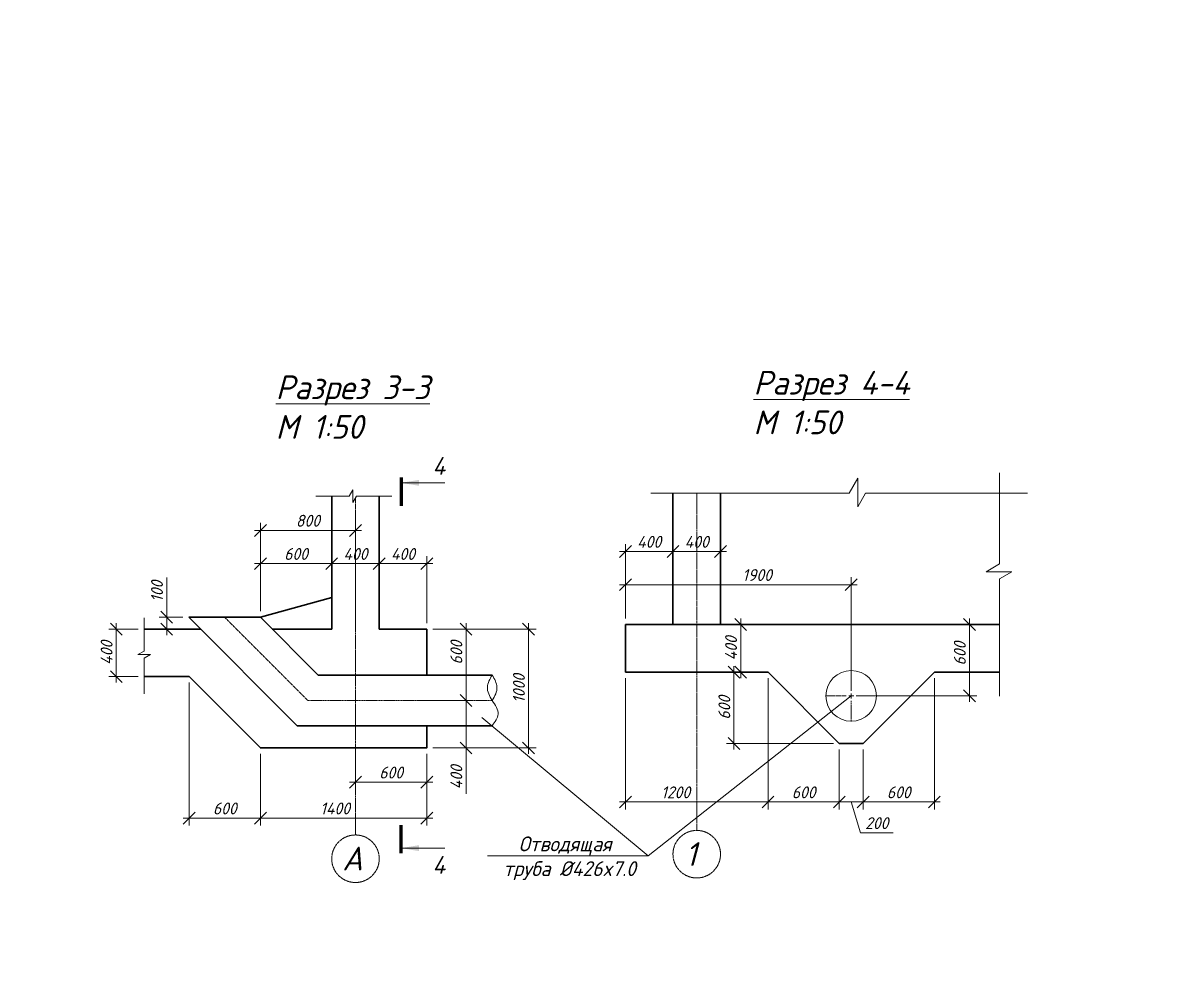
# Model space of a CAD drawing. Header units: millimetres. Extents: x 339888 to 1025294, y -263818 to -40540.
# Drawn here: x 544772 to 554411, y -133847 to -125834 of the extents above; entities that cross this region are included whole.
import ezdxf
from ezdxf import colors
from ezdxf.entities.mleader import LeaderData, LeaderLine
from ezdxf.math import Vec2, Vec3

# ---------------------------------------------------------------- set-up
doc = ezdxf.new("R2010")
doc.units = ezdxf.units.MM
doc.linetypes.add('CENTER2', pattern=[28.575, 19.05, -3.175, 3.175, -3.175])
doc.layers.get('0').update_dxf_attribs({"lineweight": 15})
for name, color, linetype, lineweight in [('0 @ 50', 7, 'Continuous', 15), ('Оси', 126, 'CENTER2', 15), ('Размеры @ 20', 250, 'Continuous', 18)]:
    doc.layers.add(name, color=color, linetype=linetype, lineweight=lineweight)
doc.styles.add('ГОСТ 2', font='GOST_Common Italic.ttf', dxfattribs={"height": 2})
doc.styles.add('ГОСТ 2.5', font='GOST_Common Italic.ttf', dxfattribs={"height": 2.5})
doc.styles.add('ГОСТ 3', font='GOST_Common Italic.ttf', dxfattribs={"height": 3})
doc.styles.add('Размерный 2', font='isocpeui.ttf', dxfattribs={"height": 2})
doc.dimstyles.new('ISO-25', dxfattribs={"dimtxt": 2, "dimasz": 1.8, "dimexe": 1, "dimexo": 2, "dimtad": 1, "dimdec": 0, "dimlfac": 100, "dimtxsty": 'Размерный 2', "dimblk": 'OBLIQUE', "dimcen": 2, "dimdle": 1, "dimclrd": 251, "dimclre": 251, "dimadec": 0, "dimazin": 0, "dimtfac": 1, "dimtdec": 0, "dimtmove": 0, "dimatfit": 3, "dimfxl": 1, "dimlwd": 15, "dimlwe": 15, "dimarcsym": 0})
doc.dimstyles.new('ГОСТ_2К', dxfattribs={"dimtxt": 2, "dimasz": 2, "dimexe": 1.25, "dimexo": 1, "dimtad": 1, "dimdec": 0, "dimtxsty": 'ГОСТ 2', "dimblk": 'OBLIQUE', "dimcen": -2.5, "dimdle": 1, "dimclrd": 251, "dimclre": 251, "dimclrt": 256, "dimadec": 1, "dimazin": 0, "dimtfac": 1, "dimtdec": 0, "dimtmove": 0, "dimatfit": 3, "dimfxl": 1, "dimlwd": 15, "dimlwe": 15, "dimarcsym": 1})

# ---------------------------------------------------------------- blocks, each defined once
blk = doc.blocks.new('_None')
blk = doc.blocks.new('_Oblique')
at = {"color": 0, "linetype": 'ByBlock', "lineweight": -2}
blk.add_line((-0.5, -0.5), (0.5, 0.5), dxfattribs=at)
blk = doc.blocks.new('*D735')
at = {"color": 251, "lineweight": 15, "transparency": 16777216}
for p, q in [((547571.3, -131985.6), (547571.3, -132286.5)), ((548171.7, -131985.6), (548171.7, -132286.5)), ((547521.3, -132224), (548221.7, -132224))]:
    blk.add_line(p, q, dxfattribs=at)
at = {"layer": 'Defpoints', "color": 0, "lineweight": 15, "transparency": 16777216}
for p in [(547571.3, -131935.6), (548171.7, -131935.6), (548171.7, -132224)]:
    blk.add_point(p, dxfattribs=at)
at = {"color": 251, "lineweight": 15, "transparency": 16777216, "xscale": 100, "yscale": 100, "zscale": 100, "rotation": 180}
blk.add_blockref('_Oblique', (547571.3, -132224), dxfattribs=at)
at = {"color": 251, "lineweight": 15, "transparency": 16777216, "xscale": 100, "yscale": 100, "zscale": 100}
blk.add_blockref('_Oblique', (548171.7, -132224), dxfattribs=at)
at = {"lineweight": 15, "transparency": 16777216, "insert": (547871.5, -132142.7), "char_height": 100, "attachment_point": 5, "style": 'ГОСТ 2'}
blk.add_mtext('600', dxfattribs=at)
blk = doc.blocks.new('*D736')
at = {"color": 251, "lineweight": 15, "transparency": 16777216}
for p, q in [((548221.3, -130384.4), (547721.3, -130384.4)), ((547771.3, -130885.6), (547771.3, -130321.9)), ((548171.3, -130885.6), (548171.3, -130321.9))]:
    blk.add_line(p, q, dxfattribs=at)
at = {"layer": 'Defpoints', "color": 0, "lineweight": 15, "transparency": 16777216}
for p in [(547771.3, -130384.4), (547771.3, -130935.6), (548171.3, -130935.6)]:
    blk.add_point(p, dxfattribs=at)
at = {"color": 251, "lineweight": 15, "transparency": 16777216, "xscale": 100, "yscale": 100, "zscale": 100, "rotation": 180}
blk.add_blockref('_Oblique', (547771.3, -130384.4), dxfattribs=at)
at = {"color": 251, "lineweight": 15, "transparency": 16777216, "xscale": 100, "yscale": 100, "zscale": 100}
blk.add_blockref('_Oblique', (548171.3, -130384.4), dxfattribs=at)
at = {"lineweight": 15, "transparency": 16777216, "insert": (547971.3, -130303.2), "char_height": 100, "attachment_point": 5, "style": 'ГОСТ 2'}
blk.add_mtext('400', dxfattribs=at)
blk = doc.blocks.new('*D737')
at = {"color": 251, "lineweight": 15, "transparency": 16777216}
for p, q in [((547821.3, -130384.4), (547321.3, -130384.4)), ((547371.3, -130619.5), (547371.3, -130321.9)), ((547771.3, -130885.6), (547771.3, -130321.9))]:
    blk.add_line(p, q, dxfattribs=at)
at = {"layer": 'Defpoints', "color": 0, "lineweight": 15, "transparency": 16777216}
for p in [(547371.3, -130384.4), (547371.3, -130669.5), (547771.3, -130935.6)]:
    blk.add_point(p, dxfattribs=at)
at = {"color": 251, "lineweight": 15, "transparency": 16777216, "xscale": 100, "yscale": 100, "zscale": 100, "rotation": 180}
blk.add_blockref('_Oblique', (547371.3, -130384.4), dxfattribs=at)
at = {"color": 251, "lineweight": 15, "transparency": 16777216, "xscale": 100, "yscale": 100, "zscale": 100}
blk.add_blockref('_Oblique', (547771.3, -130384.4), dxfattribs=at)
at = {"lineweight": 15, "transparency": 16777216, "insert": (547571.3, -130303.2), "char_height": 100, "attachment_point": 5, "style": 'ГОСТ 2'}
blk.add_mtext('400', dxfattribs=at)
blk = doc.blocks.new('*D738')
at = {"color": 251, "lineweight": 15, "transparency": 16777216}
for p, q in [((547421.3, -130384.4), (546721.3, -130384.4)), ((546771.3, -130785.6), (546771.3, -130321.9)), ((547371.3, -130619.5), (547371.3, -130321.9))]:
    blk.add_line(p, q, dxfattribs=at)
at = {"layer": 'Defpoints', "color": 0, "lineweight": 15, "transparency": 16777216}
for p in [(546771.3, -130384.4), (547371.3, -130669.5), (546771.3, -130835.6)]:
    blk.add_point(p, dxfattribs=at)
at = {"color": 251, "lineweight": 15, "transparency": 16777216, "xscale": 100, "yscale": 100, "zscale": 100, "rotation": 180}
blk.add_blockref('_Oblique', (546771.3, -130384.4), dxfattribs=at)
at = {"color": 251, "lineweight": 15, "transparency": 16777216, "xscale": 100, "yscale": 100, "zscale": 100}
blk.add_blockref('_Oblique', (547371.3, -130384.4), dxfattribs=at)
at = {"lineweight": 15, "transparency": 16777216, "insert": (547071.3, -130303.2), "char_height": 100, "attachment_point": 5, "style": 'ГОСТ 2'}
blk.add_mtext('600', dxfattribs=at)
blk = doc.blocks.new('*D739')
at = {"color": 251, "lineweight": 15, "transparency": 16777216}
for p, q in [((546721.3, -130104.8), (547621.3, -130104.8)), ((546771.3, -130785.6), (546771.3, -130042.3)), ((547571.3, -130917.3), (547571.3, -130042.3))]:
    blk.add_line(p, q, dxfattribs=at)
at = {"layer": 'Defpoints', "color": 0, "lineweight": 15, "transparency": 16777216}
for p in [(547571.3, -130104.8), (546771.3, -130835.6), (547571.3, -130967.3)]:
    blk.add_point(p, dxfattribs=at)
at = {"color": 251, "lineweight": 15, "transparency": 16777216, "xscale": 100, "yscale": 100, "zscale": 100, "rotation": 180}
blk.add_blockref('_Oblique', (546771.3, -130104.8), dxfattribs=at)
at = {"color": 251, "lineweight": 15, "transparency": 16777216, "xscale": 100, "yscale": 100, "zscale": 100}
blk.add_blockref('_Oblique', (547571.3, -130104.8), dxfattribs=at)
at = {"lineweight": 15, "transparency": 16777216, "insert": (547171.3, -130023.6), "char_height": 100, "attachment_point": 5, "style": 'ГОСТ 2'}
blk.add_mtext('800', dxfattribs=at)
blk = doc.blocks.new('*D740')
at = {"color": 251, "lineweight": 15, "transparency": 16777216}
for p, q in [((545982.4, -130835.6), (545982.4, -130499.9)), ((546118.8, -130835.6), (545919.9, -130835.6)), ((545982.4, -130985.6), (545982.4, -130835.6)), ((546218.8, -130935.6), (545919.9, -130935.6))]:
    blk.add_line(p, q, dxfattribs=at)
at = {"layer": 'Defpoints', "color": 0, "lineweight": 15, "transparency": 16777216}
for p in [(545982.4, -130835.6), (546168.8, -130835.6), (546268.8, -130935.6)]:
    blk.add_point(p, dxfattribs=at)
at = {"color": 251, "lineweight": 15, "transparency": 16777216, "xscale": 100, "yscale": 100, "zscale": 100}
for p, rotation in [((545982.4, -130835.6), 90), ((545982.4, -130935.6), 270)]:
    blk.add_blockref('_Oblique', p, dxfattribs=dict(at, rotation=rotation))
at = {"lineweight": 15, "transparency": 16777216, "insert": (545901.2, -130617.8), "char_height": 100, "attachment_point": 5, "rotation": 90, "style": 'ГОСТ 2'}
blk.add_mtext('100', dxfattribs=at)
blk = doc.blocks.new('*D741')
at = {"color": 251, "lineweight": 15, "transparency": 16777216}
for p, q in [((545741.8, -130935.6), (545495.8, -130935.6)), ((545558.3, -131385.6), (545558.3, -130885.6)), ((545741.8, -131335.6), (545495.8, -131335.6))]:
    blk.add_line(p, q, dxfattribs=at)
at = {"layer": 'Defpoints', "color": 0, "lineweight": 15, "transparency": 16777216}
for p in [(545558.3, -130935.6), (545791.8, -130935.6), (545791.8, -131335.6)]:
    blk.add_point(p, dxfattribs=at)
at = {"color": 251, "lineweight": 15, "transparency": 16777216, "xscale": 100, "yscale": 100, "zscale": 100}
for p, rotation in [((545558.3, -130935.6), 90), ((545558.3, -131335.6), 270)]:
    blk.add_blockref('_Oblique', p, dxfattribs=dict(at, rotation=rotation))
at = {"lineweight": 15, "transparency": 16777216, "insert": (545477.1, -131135.6), "char_height": 100, "attachment_point": 5, "rotation": 90, "style": 'ГОСТ 2'}
blk.add_mtext('400', dxfattribs=at)
blk = doc.blocks.new('*D742')
at = {"color": 251, "lineweight": 15, "transparency": 16777216}
for p, q in [((548221.3, -130935.6), (548564.3, -130935.6)), ((548501.8, -131585.6), (548501.8, -130885.6)), ((548093.4, -131535.6), (548564.3, -131535.6))]:
    blk.add_line(p, q, dxfattribs=at)
at = {"layer": 'Defpoints', "color": 0, "lineweight": 15, "transparency": 16777216}
for p in [(548171.3, -130935.6), (548501.8, -130935.6), (548043.4, -131535.6)]:
    blk.add_point(p, dxfattribs=at)
at = {"color": 251, "lineweight": 15, "transparency": 16777216, "xscale": 100, "yscale": 100, "zscale": 100}
for p, rotation in [((548501.8, -130935.6), 90), ((548501.8, -131535.6), 270)]:
    blk.add_blockref('_Oblique', p, dxfattribs=dict(at, rotation=rotation))
at = {"lineweight": 15, "transparency": 16777216, "insert": (548420.5, -131133.7), "char_height": 100, "attachment_point": 5, "rotation": 90, "style": 'ГОСТ 2'}
blk.add_mtext('600', dxfattribs=at)
blk = doc.blocks.new('*D743')
at = {"color": 251, "lineweight": 15, "transparency": 16777216}
for p, q in [((548257.7, -131535.6), (548564.3, -131535.6)), ((548501.8, -131485.6), (548501.8, -131935.6)), ((548221.3, -131935.6), (548564.3, -131935.6)), ((548501.8, -131935.6), (548501.8, -132322.6))]:
    blk.add_line(p, q, dxfattribs=at)
at = {"layer": 'Defpoints', "color": 0, "lineweight": 15, "transparency": 16777216}
for p in [(548207.7, -131535.6), (548171.3, -131935.6), (548501.8, -131935.6)]:
    blk.add_point(p, dxfattribs=at)
at = {"color": 251, "lineweight": 15, "transparency": 16777216, "xscale": 100, "yscale": 100, "zscale": 100}
for p, rotation in [((548501.8, -131535.6), 90), ((548501.8, -131935.6), 270)]:
    blk.add_blockref('_Oblique', p, dxfattribs=dict(at, rotation=rotation))
at = {"lineweight": 15, "transparency": 16777216, "insert": (548420.5, -132182.6), "char_height": 100, "attachment_point": 5, "rotation": 90, "style": 'ГОСТ 2'}
blk.add_mtext('400', dxfattribs=at)
blk = doc.blocks.new('*D744')
at = {"color": 251, "lineweight": 15, "transparency": 16777216}
for p, q in [((548221.3, -130935.6), (549090.9, -130935.6)), ((549028.4, -130885.6), (549028.4, -131985.6)), ((548221.3, -131935.6), (549090.9, -131935.6))]:
    blk.add_line(p, q, dxfattribs=at)
at = {"layer": 'Defpoints', "color": 0, "lineweight": 15, "transparency": 16777216}
for p in [(548171.3, -130935.6), (548171.3, -131935.6), (549028.4, -131935.6)]:
    blk.add_point(p, dxfattribs=at)
at = {"color": 251, "lineweight": 15, "transparency": 16777216, "xscale": 100, "yscale": 100, "zscale": 100}
for p, rotation in [((549028.4, -130935.6), 90), ((549028.4, -131935.6), 270)]:
    blk.add_blockref('_Oblique', p, dxfattribs=dict(at, rotation=rotation))
at = {"lineweight": 15, "transparency": 16777216, "insert": (548947.2, -131435.6), "char_height": 100, "attachment_point": 5, "rotation": 90, "style": 'ГОСТ 2'}
blk.add_mtext('1000', dxfattribs=at)
blk = doc.blocks.new('*D745')
at = {"color": 251, "lineweight": 15, "transparency": 16777216}
for p, q in [((546771.7, -131985.6), (546771.7, -132588.3)), ((548171.3, -131985.6), (548171.3, -132588.3)), ((548221.3, -132525.8), (546721.7, -132525.8))]:
    blk.add_line(p, q, dxfattribs=at)
at = {"layer": 'Defpoints', "color": 0, "lineweight": 15, "transparency": 16777216}
for p in [(546771.7, -131935.6), (548171.3, -131935.6), (546771.7, -132525.8)]:
    blk.add_point(p, dxfattribs=at)
at = {"color": 251, "lineweight": 15, "transparency": 16777216, "xscale": 100, "yscale": 100, "zscale": 100, "rotation": 180}
blk.add_blockref('_Oblique', (546771.7, -132525.8), dxfattribs=at)
at = {"color": 251, "lineweight": 15, "transparency": 16777216, "xscale": 100, "yscale": 100, "zscale": 100}
blk.add_blockref('_Oblique', (548171.3, -132525.8), dxfattribs=at)
at = {"lineweight": 15, "transparency": 16777216, "insert": (547400.2, -132444.6), "char_height": 100, "attachment_point": 5, "style": 'ГОСТ 2'}
blk.add_mtext('1400', dxfattribs=at)
blk = doc.blocks.new('*D746')
at = {"color": 251, "lineweight": 15, "transparency": 16777216}
for p, q in [((546171.7, -131385.6), (546171.7, -132588.3)), ((546771.7, -131985.6), (546771.7, -132588.3)), ((546821.7, -132525.8), (546121.7, -132525.8))]:
    blk.add_line(p, q, dxfattribs=at)
at = {"layer": 'Defpoints', "color": 0, "lineweight": 15, "transparency": 16777216}
for p in [(546171.7, -131335.6), (546771.7, -131935.6), (546171.7, -132525.8)]:
    blk.add_point(p, dxfattribs=at)
at = {"color": 251, "lineweight": 15, "transparency": 16777216, "xscale": 100, "yscale": 100, "zscale": 100, "rotation": 180}
blk.add_blockref('_Oblique', (546171.7, -132525.8), dxfattribs=at)
at = {"color": 251, "lineweight": 15, "transparency": 16777216, "xscale": 100, "yscale": 100, "zscale": 100}
blk.add_blockref('_Oblique', (546771.7, -132525.8), dxfattribs=at)
at = {"lineweight": 15, "transparency": 16777216, "insert": (546471.7, -132444.6), "char_height": 100, "attachment_point": 5, "style": 'ГОСТ 2'}
blk.add_mtext('600', dxfattribs=at)
blk = doc.blocks.new('*U747')
at = {"color": 0, "linetype": 'CENTER2', "lineweight": 15, "transparency": 16777216}
for p, q in [((0, 42.6), (0, 216.5)), ((-216.5, 0), (-42.6, 0)), ((42.6, 0), (216.5, 0)), ((0, -216.5), (0, -42.6))]:
    blk.add_line(p, q, dxfattribs=at)
at = {"color": 0, "linetype": 'Continuous', "lineweight": 15, "transparency": 16777216}
for p, q in [((-21.3, 0), (21.3, 0)), ((0, -21.3), (0, 21.3))]:
    blk.add_line(p, q, dxfattribs=at)
blk = doc.blocks.new('*D748')
at = {"color": 251, "lineweight": 15, "transparency": 16777216}
for p, q in [((551793.5, -130561.9), (549793.5, -130561.9)), ((549843.5, -130847.4), (549843.5, -130499.4)), ((551743.5, -131447.4), (551743.5, -130499.4))]:
    blk.add_line(p, q, dxfattribs=at)
at = {"layer": 'Defpoints', "color": 0, "lineweight": 15, "transparency": 16777216}
for p in [(549843.5, -130561.9), (549843.5, -130897.4), (551743.5, -131497.4)]:
    blk.add_point(p, dxfattribs=at)
at = {"color": 251, "lineweight": 15, "transparency": 16777216, "xscale": 100, "yscale": 100, "zscale": 100, "rotation": 180}
blk.add_blockref('_Oblique', (549843.5, -130561.9), dxfattribs=at)
at = {"color": 251, "lineweight": 15, "transparency": 16777216, "xscale": 100, "yscale": 100, "zscale": 100}
blk.add_blockref('_Oblique', (551743.5, -130561.9), dxfattribs=at)
at = {"lineweight": 15, "transparency": 16777216, "insert": (550951.6, -130480.6), "char_height": 100, "attachment_point": 5, "style": 'ГОСТ 2'}
blk.add_mtext('1900', dxfattribs=at)
blk = doc.blocks.new('*D749')
at = {"color": 251, "lineweight": 15, "transparency": 16777216}
for p, q in [((550693.5, -130282.3), (550193.5, -130282.3)), ((550243.5, -130847.4), (550243.5, -130219.8)), ((550643.5, -130847.4), (550643.5, -130219.8))]:
    blk.add_line(p, q, dxfattribs=at)
at = {"layer": 'Defpoints', "color": 0, "lineweight": 15, "transparency": 16777216}
for p in [(550243.5, -130282.3), (550243.5, -130897.4), (550643.5, -130897.4)]:
    blk.add_point(p, dxfattribs=at)
at = {"color": 251, "lineweight": 15, "transparency": 16777216, "xscale": 100, "yscale": 100, "zscale": 100, "rotation": 180}
blk.add_blockref('_Oblique', (550243.5, -130282.3), dxfattribs=at)
at = {"color": 251, "lineweight": 15, "transparency": 16777216, "xscale": 100, "yscale": 100, "zscale": 100}
blk.add_blockref('_Oblique', (550643.5, -130282.3), dxfattribs=at)
at = {"lineweight": 15, "transparency": 16777216, "insert": (550443.5, -130201), "char_height": 100, "attachment_point": 5, "style": 'ГОСТ 2'}
blk.add_mtext('400', dxfattribs=at)
blk = doc.blocks.new('*D750')
at = {"color": 251, "lineweight": 15, "transparency": 16777216}
for p, q in [((550293.5, -130282.3), (549793.5, -130282.3)), ((549843.5, -130847.4), (549843.5, -130219.8)), ((550243.5, -130847.4), (550243.5, -130219.8))]:
    blk.add_line(p, q, dxfattribs=at)
at = {"layer": 'Defpoints', "color": 0, "lineweight": 15, "transparency": 16777216}
for p in [(549843.5, -130282.3), (549843.5, -130897.4), (550243.5, -130897.4)]:
    blk.add_point(p, dxfattribs=at)
at = {"color": 251, "lineweight": 15, "transparency": 16777216, "xscale": 100, "yscale": 100, "zscale": 100, "rotation": 180}
blk.add_blockref('_Oblique', (549843.5, -130282.3), dxfattribs=at)
at = {"color": 251, "lineweight": 15, "transparency": 16777216, "xscale": 100, "yscale": 100, "zscale": 100}
blk.add_blockref('_Oblique', (550243.5, -130282.3), dxfattribs=at)
at = {"lineweight": 15, "transparency": 16777216, "insert": (550043.5, -130201), "char_height": 100, "attachment_point": 5, "style": 'ГОСТ 2'}
blk.add_mtext('400', dxfattribs=at)
blk = doc.blocks.new('*D751')
at = {"color": 251, "lineweight": 15, "transparency": 16777216}
for p, q in [((552443.5, -131347.4), (552443.5, -132452.9)), ((551843.5, -131947.4), (551843.5, -132452.9)), ((552493.5, -132390.4), (551793.5, -132390.4))]:
    blk.add_line(p, q, dxfattribs=at)
at = {"layer": 'Defpoints', "color": 0, "lineweight": 15, "transparency": 16777216}
for p in [(552443.5, -131297.4), (551843.5, -131897.4), (551843.5, -132390.4)]:
    blk.add_point(p, dxfattribs=at)
at = {"color": 251, "lineweight": 15, "transparency": 16777216, "xscale": 100, "yscale": 100, "zscale": 100, "rotation": 180}
blk.add_blockref('_Oblique', (551843.5, -132390.4), dxfattribs=at)
at = {"color": 251, "lineweight": 15, "transparency": 16777216, "xscale": 100, "yscale": 100, "zscale": 100}
blk.add_blockref('_Oblique', (552443.5, -132390.4), dxfattribs=at)
at = {"lineweight": 15, "transparency": 16777216, "insert": (552143.5, -132309.1), "char_height": 100, "attachment_point": 5, "style": 'ГОСТ 2'}
blk.add_mtext('600', dxfattribs=at)
blk = doc.blocks.new('*D752')
at = {"color": 251, "lineweight": 15, "transparency": 16777216}
for p, q in [((551643.5, -131947.4), (551643.5, -132452.9)), ((551843.5, -131947.4), (551843.5, -132452.9)), ((551893.5, -132390.4), (551593.5, -132390.4)), ((551743.5, -132390.4), (551821.4, -132649.8)), ((551821.4, -132649.8), (552096.3, -132649.8))]:
    blk.add_line(p, q, dxfattribs=at)
at = {"layer": 'Defpoints', "color": 0, "lineweight": 15, "transparency": 16777216}
for p in [(551643.5, -131897.4), (551843.5, -131897.4), (551643.5, -132390.4)]:
    blk.add_point(p, dxfattribs=at)
at = {"color": 251, "lineweight": 15, "transparency": 16777216, "xscale": 100, "yscale": 100, "zscale": 100, "rotation": 180}
blk.add_blockref('_Oblique', (551643.5, -132390.4), dxfattribs=at)
at = {"color": 251, "lineweight": 15, "transparency": 16777216, "xscale": 100, "yscale": 100, "zscale": 100}
blk.add_blockref('_Oblique', (551843.5, -132390.4), dxfattribs=at)
at = {"lineweight": 15, "transparency": 16777216, "insert": (551958.8, -132568.5), "char_height": 100, "attachment_point": 5, "style": 'ГОСТ 2'}
blk.add_mtext('200', dxfattribs=at)
blk = doc.blocks.new('*D753')
at = {"color": 251, "lineweight": 15, "transparency": 16777216}
for p, q in [((551043.5, -131347.4), (551043.5, -132452.9)), ((551643.5, -131947.4), (551643.5, -132452.9)), ((551693.5, -132390.4), (550993.5, -132390.4))]:
    blk.add_line(p, q, dxfattribs=at)
at = {"layer": 'Defpoints', "color": 0, "lineweight": 15, "transparency": 16777216}
for p in [(551043.5, -131297.4), (551643.5, -131897.4), (551043.5, -132390.4)]:
    blk.add_point(p, dxfattribs=at)
at = {"color": 251, "lineweight": 15, "transparency": 16777216, "xscale": 100, "yscale": 100, "zscale": 100, "rotation": 180}
blk.add_blockref('_Oblique', (551043.5, -132390.4), dxfattribs=at)
at = {"color": 251, "lineweight": 15, "transparency": 16777216, "xscale": 100, "yscale": 100, "zscale": 100}
blk.add_blockref('_Oblique', (551643.5, -132390.4), dxfattribs=at)
at = {"lineweight": 15, "transparency": 16777216, "insert": (551343.5, -132309.1), "char_height": 100, "attachment_point": 5, "style": 'ГОСТ 2'}
blk.add_mtext('600', dxfattribs=at)
blk = doc.blocks.new('*D754')
at = {"color": 251, "lineweight": 15, "transparency": 16777216}
for p, q in [((549843.5, -131347.4), (549843.5, -132452.9)), ((551043.5, -131347.4), (551043.5, -132452.9)), ((551093.5, -132390.4), (549793.5, -132390.4))]:
    blk.add_line(p, q, dxfattribs=at)
at = {"layer": 'Defpoints', "color": 0, "lineweight": 15, "transparency": 16777216}
for p in [(549843.5, -131297.4), (551043.5, -131297.4), (549843.5, -132390.4)]:
    blk.add_point(p, dxfattribs=at)
at = {"color": 251, "lineweight": 15, "transparency": 16777216, "xscale": 100, "yscale": 100, "zscale": 100, "rotation": 180}
blk.add_blockref('_Oblique', (549843.5, -132390.4), dxfattribs=at)
at = {"color": 251, "lineweight": 15, "transparency": 16777216, "xscale": 100, "yscale": 100, "zscale": 100}
blk.add_blockref('_Oblique', (551043.5, -132390.4), dxfattribs=at)
at = {"lineweight": 15, "transparency": 16777216, "insert": (550266, -132309.1), "char_height": 100, "attachment_point": 5, "style": 'ГОСТ 2'}
blk.add_mtext('1200', dxfattribs=at)
blk = doc.blocks.new('*D755')
at = {"color": 251, "lineweight": 15, "transparency": 16777216}
for p, q in [((550757.1, -131947.4), (550757.1, -131247.4)), ((550993.5, -131297.4), (550694.6, -131297.4)), ((551593.5, -131897.4), (550694.6, -131897.4))]:
    blk.add_line(p, q, dxfattribs=at)
at = {"layer": 'Defpoints', "color": 0, "lineweight": 15, "transparency": 16777216}
for p in [(550757.1, -131297.4), (551043.5, -131297.4), (551643.5, -131897.4)]:
    blk.add_point(p, dxfattribs=at)
at = {"color": 251, "lineweight": 15, "transparency": 16777216, "xscale": 100, "yscale": 100, "zscale": 100}
for p, rotation in [((550757.1, -131297.4), 90), ((550757.1, -131897.4), 270)]:
    blk.add_blockref('_Oblique', p, dxfattribs=dict(at, rotation=rotation))
at = {"lineweight": 15, "transparency": 16777216, "insert": (550675.8, -131597.4), "char_height": 100, "attachment_point": 5, "rotation": 90, "style": 'ГОСТ 2'}
blk.add_mtext('600', dxfattribs=at)
blk = doc.blocks.new('*D756')
at = {"color": 251, "lineweight": 15, "transparency": 16777216}
for p, q in [((550813.7, -131347.4), (550813.7, -130847.4)), ((549893.5, -130897.4), (550876.2, -130897.4)), ((549893.5, -131297.4), (550876.2, -131297.4))]:
    blk.add_line(p, q, dxfattribs=at)
at = {"layer": 'Defpoints', "color": 0, "lineweight": 15, "transparency": 16777216}
for p in [(549843.5, -130897.4), (550813.7, -130897.4), (549843.5, -131297.4)]:
    blk.add_point(p, dxfattribs=at)
at = {"color": 251, "lineweight": 15, "transparency": 16777216, "xscale": 100, "yscale": 100, "zscale": 100}
for p, rotation in [((550813.7, -130897.4), 90), ((550813.7, -131297.4), 270)]:
    blk.add_blockref('_Oblique', p, dxfattribs=dict(at, rotation=rotation))
at = {"lineweight": 15, "transparency": 16777216, "insert": (550732.4, -131097.4), "char_height": 100, "attachment_point": 5, "rotation": 90, "style": 'ГОСТ 2'}
blk.add_mtext('400', dxfattribs=at)
blk = doc.blocks.new('*D757')
at = {"color": 251, "lineweight": 15, "transparency": 16777216}
for p, q in [((552738.9, -131547.4), (552738.9, -130847.4)), ((552942.2, -130897.4), (552676.4, -130897.4)), ((551793.5, -131497.4), (552801.4, -131497.4))]:
    blk.add_line(p, q, dxfattribs=at)
at = {"layer": 'Defpoints', "color": 0, "lineweight": 15, "transparency": 16777216}
for p in [(552738.9, -130897.4), (552992.2, -130897.4), (551743.5, -131497.4)]:
    blk.add_point(p, dxfattribs=at)
at = {"color": 251, "lineweight": 15, "transparency": 16777216, "xscale": 100, "yscale": 100, "zscale": 100}
for p, rotation in [((552738.9, -130897.4), 90), ((552738.9, -131497.4), 270)]:
    blk.add_blockref('_Oblique', p, dxfattribs=dict(at, rotation=rotation))
at = {"lineweight": 15, "transparency": 16777216, "insert": (552657.6, -131141.8), "char_height": 100, "attachment_point": 5, "rotation": 90, "style": 'ГОСТ 2'}
blk.add_mtext('600', dxfattribs=at)

msp = doc.modelspace()

# ---------------------------------------------------------------- linework, layer by layer
at = {"lineweight": 70, "ltscale": 0.2}
for p, q in [((547954.94971, -129660.9326), (547954.94971, -129897.35261)), ((547954.94971, -132822.19936), (547954.94971, -132585.77935))]:
    msp.add_line(p, q, dxfattribs=at)
at = {"lineweight": 35}
for p, q in [((547371.28812, -130935.63078), (547371.28812, -129815.70657)), ((547771.28812, -130935.63078), (547771.28812, -129815.70657)), ((550243.53795, -130897.43652), (550243.53795, -129792.46491)), ((550643.53795, -130897.43652), (550643.53795, -129792.46491)), ((546771.28812, -130835.63078), (547371.28812, -130669.50772)), ((546168.83315, -130835.63078), (546771.28812, -130835.63078)), ((546168.83315, -130835.63078), (547081.83315, -131748.63078)), ((546771.28812, -130835.63078), (547258.28812, -131322.63078)), ((545791.75299, -130935.63078), (546268.83315, -130935.63078)), ((546871.28812, -130935.63078), (547371.28812, -130935.63078)), ((547771.28812, -130935.63078), (548171.28812, -130935.63078)), ((549843.53795, -131297.43652), (549843.53795, -130897.43652)), ((549843.53795, -130897.43652), (552992.20087, -130897.43652)), ((547258.28812, -131322.63078), (548721.92611, -131322.63078)), ((549843.53795, -131297.43652), (551043.53795, -131297.43652)), ((552443.53795, -131297.43652), (552992.20087, -131297.43652)), ((547081.83315, -131748.63078), (548721.92611, -131748.63078))]:
    msp.add_line(p, q, dxfattribs=at)
at = {"lineweight": 15}
msp.add_line((546171.70735, -131335.63078), (546771.70735, -131935.63078), dxfattribs=at)
for points in [[(552992.20087, -129621.20601), (552992.20087, -130387.00582), (552879.02672, -130452.34694), (553096.04776, -130452.34694), (552992.20087, -130512.30298), (552992.20087, -131500.43121)], [(550057.63129, -129792.46491), (551725.40847, -129792.46491), (551798.44922, -129665.95462), (551798.44922, -129907.06058), (551864.61106, -129792.46491), (553226.7046, -129792.46491)], [(547238.62988, -129815.70657), (547518.52028, -129815.70657), (547547.89028, -129764.83624), (547547.89028, -129871.18543), (547579.92101, -129815.70657), (547878.69918, -129815.70657)], [(545791.75299, -130840.01411), (545791.75299, -131119.90451), (545740.88266, -131149.2745), (545847.23185, -131149.2745), (545791.75299, -131181.30524), (545791.75299, -131480.08341)]]:
    msp.add_lwpolyline(points, dxfattribs=at)
at = {"lineweight": 35}
for points in [[(548171.28812, -130935.63078), (548171.28812, -131322.63078)], [(548171.28812, -131748.63078), (548171.28812, -131935.63078), (546771.70735, -131935.63078), (546171.70735, -131335.63078), (545791.75299, -131335.63078)], [(552443.53795, -131297.43652), (551843.53795, -131897.43652), (551643.53795, -131897.43652), (551043.53795, -131297.43652)]]:
    msp.add_lwpolyline(points, dxfattribs=at)
at = {"lineweight": 15}
msp.add_circle((551743.53795, -131497.43652), 213, dxfattribs=at)
msp.add_spline([(548721.92611, -131322.63078), (548681.35495, -131423.87221), (548721.92611, -131535.63078), (548772.51224, -131651.24222), (548721.92611, -131748.63078)], degree=3, dxfattribs=at)
msp.add_open_spline([(548721.92611, -131322.63078), (548741.39976, -131356.22912), (548782.1016, -131426.45296), (548744.82645, -131498.62687), (548721.92611, -131535.63078)], degree=3, knots=[0, 0, 0, 0, 109.068079121, 227.9629784969, 227.9629784969, 227.9629784969, 227.9629784969], dxfattribs=at)
at = {"layer": 'Оси'}
for p, q in [((550443.53795, -132629.75043), (550443.53795, -129792.46491)), ((547571.28812, -132667.94468), (547571.28812, -129830.65917))]:
    msp.add_line(p, q, dxfattribs=at)
at = {"layer": 'Оси', "ltscale": 0.5}
for p, q in [((546470.06063, -130835.63078), (547170.06063, -131535.63078)), ((547170.06063, -131535.63078), (548721.92611, -131535.63078))]:
    msp.add_line(p, q, dxfattribs=at)
at = {"layer": 'Оси'}
for centre in [(547571.28812, -132867.94468), (550443.53795, -132829.75043)]:
    msp.add_circle(centre, 200, dxfattribs=at)

# ---------------------------------------------------------------- block references
at = {"linetype": 'CENTER2', "lineweight": 15}
msp.add_blockref('*U747', (551743.53795, -131497.43652), dxfattribs=at)

# ---------------------------------------------------------------- texts
at = {"layer": '0 @ 50', "lineweight": 15, "style": 'ГОСТ 3'}
for p in [(548218.96527, -129637.62954), (548218.96527, -132995.50241)]:
    msp.add_text('4', height=150, dxfattribs=at).set_placement(p)
at = {"layer": '0 @ 50', "lineweight": 15, "char_height": 200, "attachment_point": 1, "style": 'ГОСТ 3'}
for s, insert in [('\\pi77.304;{\\LРазрез 4-4\\P\\pi428.97;}М 1:50', (550843.4236, -128762.37217)), ('\\pi83.819;{\\LРазрез 3-3\\P\\pi428.97;}М 1:50', (546815.94826, -128800.56643))]:
    msp.add_mtext_dynamic_manual_height_columns(s, width=1558.5479168, gutter_width=750, heights=[0], dxfattribs=dict(at, insert=insert))
at = {"layer": 'Оси', "style": 'ГОСТ 2'}
for s, p in [('А', (547460.18021, -132966.48091)), ('1', (550347.28251, -132928.28666))]:
    msp.add_text(s, height=200, dxfattribs=at).set_placement(p)

# ---------------------------------------------------------------- dimensions: what is measured, and where the dimension line sits
at = {"layer": '0 @ 50', "lineweight": 15}
for base, p1, p2, override, picture, middle in [((547571.28812, -130104.83252), (546771.28812, -130835.63078), (547571.28812, -130967.33171), {"dimscale": 50, "dimtix": 0, "dimtofl": 1, "dimtmove": 1, "dimatfit": 3}, '*D739', (547171.28812, -130023.58252)), ((549843.53795, -130282.28038), (550243.53795, -130897.43652), (549843.53795, -130897.43652), {"dimscale": 50, "dimtix": 0, "dimtofl": 1, "dimtmove": 1, "dimatfit": 3}, '*D750', (550043.53795, -130201.03038)), ((550243.53795, -130282.28038), (550643.53795, -130897.43652), (550243.53795, -130897.43652), {"dimscale": 50, "dimtix": 0, "dimtofl": 1, "dimtmove": 0, "dimatfit": 3}, '*D749', (550443.53795, -130201.03038)), ((546771.28812, -130384.40253), (547371.28812, -130669.50772), (546771.28812, -130835.63078), {"dimscale": 50, "dimtix": 0, "dimtofl": 1, "dimtmove": 1, "dimatfit": 3}, '*D738', (547071.28812, -130303.15253)), ((547371.28812, -130384.40253), (547771.28812, -130935.63078), (547371.28812, -130669.50772), {"dimscale": 50, "dimtix": 0, "dimtofl": 1, "dimtmove": 1, "dimatfit": 3}, '*D737', (547571.28812, -130303.15253)), ((547771.28812, -130384.40253), (548171.28812, -130935.63078), (547771.28812, -130935.63078), {"dimscale": 50, "dimtix": 0, "dimtofl": 1, "dimtmove": 0, "dimatfit": 3}, '*D736', (547971.28812, -130303.15253)), ((546171.70735, -132525.81142), (546771.70735, -131935.63078), (546171.70735, -131335.63078), {"dimscale": 50, "dimtix": 0, "dimtofl": 1, "dimtmove": 0, "dimatfit": 3}, '*D746', (546471.70735, -132444.56142)), ((551043.53795, -132390.39323), (551643.53795, -131897.43652), (551043.53795, -131297.43652), {"dimscale": 50, "dimtix": 0, "dimtofl": 1, "dimtmove": 1, "dimatfit": 3}, '*D753', (551343.53795, -132309.14323)), ((551843.53795, -132390.39323), (552443.53795, -131297.43652), (551843.53795, -131897.43652), {"dimscale": 50, "dimtix": 0, "dimtofl": 1, "dimtmove": 0, "dimatfit": 3}, '*D751', (552143.53795, -132309.14323)), ((548171.70735, -132223.96049), (547571.28812, -131935.63078), (548171.70735, -131935.63078), {"dimscale": 50, "dimtix": 0, "dimtofl": 1, "dimtmove": 0, "dimatfit": 3}, '*D735', (547871.49774, -132142.71049)), ((551643.53795, -132390.39323), (551843.53795, -131897.43652), (551643.53795, -131897.43652), {"dimscale": 50, "dimtix": 0, "dimtofl": 1, "dimtmove": 1, "dimatfit": 3}, '*D752', (551852.60045, -132568.51823))]:
    dim = msp.add_linear_dim(base=base, p1=p1, p2=p2, dimstyle='ГОСТ_2К', override=override, dxfattribs=at)
    dim.commit()
    dim.dimension.update_dxf_attribs({"geometry": picture, "text_midpoint": middle})
for base, p1, p2, angle, picture, middle in [((549843.53795, -130561.85039), (551743.53795, -131497.43652), (549843.53795, -130897.43652), 180, '*D748', (550951.60647, -130561.85039)), ((552738.87918, -130897.43652), (551743.53795, -131497.43652), (552992.20087, -130897.43652), 90, '*D757', (552738.87918, -131141.78671)), ((548501.77324, -130935.63078), (548043.42229, -131535.63078), (548171.28812, -130935.63078), 90, '*D742', (548501.77324, -131133.70457)), ((548501.77324, -131935.63078), (548207.71484, -131535.63078), (548171.28812, -131935.63078), 90, '*D743', (548501.77324, -132182.63604))]:
    dim = msp.add_linear_dim(base=base, p1=p1, p2=p2, angle=angle, dimstyle='ГОСТ_2К', override={"dimscale": 50, "dimtix": 0, "dimtofl": 1, "dimtmove": 0, "dimatfit": 3}, dxfattribs=at)
    dim.commit()
    dim.dimension.update_dxf_attribs({"geometry": picture, "text_midpoint": middle, "dimtype": 160})
for base, p1, p2, picture, middle in [((545982.44302, -130835.63078), (546268.83315, -130935.63078), (546168.83315, -130835.63078), '*D740', (545901.19302, -130617.78987)), ((550813.6653, -130897.43652), (549843.53795, -131297.43652), (549843.53795, -130897.43652), '*D756', (550732.4153, -131097.43652)), ((545558.32054, -130935.63078), (545791.75299, -131335.63078), (545791.75299, -130935.63078), '*D741', (545477.07054, -131135.63078)), ((549028.42137, -131935.63078), (548171.28812, -130935.63078), (548171.28812, -131935.63078), '*D744', (548947.17137, -131435.63078)), ((550757.05102, -131297.43652), (551643.53795, -131897.43652), (551043.53795, -131297.43652), '*D755', (550675.80102, -131597.43652))]:
    dim = msp.add_linear_dim(base=base, p1=p1, p2=p2, angle=90, dimstyle='ГОСТ_2К', override={"dimscale": 50, "dimtix": 0, "dimtofl": 1, "dimtmove": 0, "dimatfit": 3}, dxfattribs=at)
    dim.commit()
    dim.dimension.update_dxf_attribs({"geometry": picture, "text_midpoint": middle})
for base, p1, p2, override, picture, middle in [((549843.53795, -132390.39323), (551043.53795, -131297.43652), (549843.53795, -131297.43652), {"dimscale": 50, "dimtix": 0, "dimtofl": 1, "dimtmove": 1, "dimatfit": 3}, '*D754', (550265.97012, -132390.39323)), ((546771.70735, -132525.81142), (548171.28812, -131935.63078), (546771.70735, -131935.63078), {"dimscale": 50, "dimtix": 0, "dimtofl": 1, "dimtmove": 0, "dimatfit": 3}, '*D745', (547400.24774, -132525.81142))]:
    dim = msp.add_linear_dim(base=base, p1=p1, p2=p2, dimstyle='ГОСТ_2К', override=override, dxfattribs=at)
    dim.commit()
    dim.dimension.update_dxf_attribs({"geometry": picture, "text_midpoint": middle, "dimtype": 160})

# ---------------------------------------------------------------- leaders
at = {"layer": '0 @ 50', "ltscale": 0.5}
for points in [[(547954.94971, -129704.56832), (548323.22326, -129704.56832)], [(547954.94971, -132778.56364), (548323.22326, -132778.56364)]]:
    msp.add_leader(points, dimstyle='ISO-25', override={"dimscale": 50, "dimtxt": 0.04, "dimasz": 3, "dimgap": 0.625, "dimtad": 0}, dxfattribs=at)
at = {"layer": '0 @ 50', "lineweight": 15}
ml = msp.add_multileader_mtext('Standard', dxfattribs=at)
ml.set_content('Отводящая\\P труба %%C426x7.0', color=256, style='ГОСТ 2.5')
ml.set_leader_properties(color=251, linetype='ByLayer', lineweight=15)
ml.set_arrow_properties(name='NONE')
ml.build(insert=Vec2(0, 0))
ml.multileader.update_dxf_attribs({"text_left_attachment_type": 6, "text_right_attachment_type": 6, "dogleg_length": 0, "arrow_head_size": 0, "scale": 50})
ctx = ml.context
ctx.base_point, ctx.scale, ctx.char_height, ctx.arrow_head_size, ctx.landing_gap_size, ctx.plane_origin = Vec3(548636.60189, -132842.95778), 50, 125, 0, 50, Vec3(548635.31163, -131679.55465)
ctx.left_attachment, ctx.right_attachment, ctx.text_align_type = 6, 6, 1
notes = []
notes.append((ctx, [(1, (1, 1, 0), (550034.70795, -132842.95778), (-1, 0), 0, [(0, [(548635.31163, -131679.55465)], 0, []), (1, [(551743.53795, -131497.43652)], 0, [])])]))
ctx.mtext.insert, ctx.mtext.alignment, ctx.mtext.flow_direction = Vec3(549335.65492, -132680.45778), 2, 5
at = {"layer": 'Размеры @ 20', "lineweight": 15}
ml = msp.add_multileader_mtext('Standard', dxfattribs=at)
ml.set_content('Каркас-фиксатор КФ-1\\Pшаг 1000мм', color=256, style='ГОСТ 2.5')
ml.set_leader_properties(color=251, linetype='ByLayer', lineweight=15)
ml.set_arrow_properties(name='NONE')
ml.build(insert=Vec2(0, 0))
ml.multileader.update_dxf_attribs({"text_left_attachment_type": 6, "text_right_attachment_type": 6, "dogleg_length": 0, "arrow_head_size": 0, "scale": 20})
ctx = ml.context
ctx.base_point, ctx.scale, ctx.char_height, ctx.arrow_head_size, ctx.landing_gap_size, ctx.plane_origin = Vec3(537096.2399, -127216.97484), 20, 50, 0, 20, Vec3(536963.30265, -127823.78057)
ctx.left_attachment, ctx.right_attachment, ctx.text_align_type = 6, 6, 1
notes.append((ctx, [(0, (1, 1, 0), (537096.2399, -127216.97484), (1, 0), 0, [(0, [(536921.0319, -127750.56547)], 0, [])])]))
ctx.mtext.insert, ctx.mtext.width, ctx.mtext.alignment, ctx.mtext.flow_direction = Vec3(537490.57702, -127156.97484), 803.9887729, 2, 5
ml = msp.add_multileader_mtext('Standard', dxfattribs=at)
ml.set_content('Каркас-фиксатор КФ-1\\Pшаг 1000мм', color=256, style='ГОСТ 2.5')
ml.set_leader_properties(color=251, linetype='ByLayer', lineweight=15)
ml.set_arrow_properties(name='NONE')
ml.build(insert=Vec2(0, 0))
ml.multileader.update_dxf_attribs({"text_left_attachment_type": 6, "text_right_attachment_type": 6, "dogleg_length": 0, "arrow_head_size": 0, "scale": 20})
ctx = ml.context
ctx.base_point, ctx.scale, ctx.char_height, ctx.arrow_head_size, ctx.landing_gap_size, ctx.plane_origin = Vec3(543273.60198, -130253.98684), 20, 50, 0, 20, Vec3(543192.14138, -130696.7967)
ctx.left_attachment, ctx.right_attachment, ctx.text_align_type = 6, 6, 1
notes.append((ctx, [(0, (1, 1, 0), (543273.60198, -130253.98684), (1, 0), 0, [(0, [(543149.87062, -130623.5816)], 0, [])])]))
ctx.mtext.insert, ctx.mtext.width, ctx.mtext.alignment, ctx.mtext.flow_direction = Vec3(543667.9391, -130193.98684), 803.9887729, 2, 5
for ctx, leaders in notes:
    for number, flags, end, landing, length, lines in leaders:
        leader = LeaderData()
        leader.index, (leader.has_last_leader_line, leader.has_dogleg_vector, leader.attachment_direction) = number, flags
        leader.last_leader_point, leader.dogleg_vector, leader.dogleg_length = Vec3(end), Vec3(landing), length
        for number, points, colour, breaks in lines:
            line = LeaderLine()
            line.index, line.vertices, line.color, line.breaks = number, Vec3.list(points), colors.encode_raw_color(colour), breaks
            leader.lines.append(line)
        ctx.leaders.append(leader)

doc.saveas('drawing.dxf')
